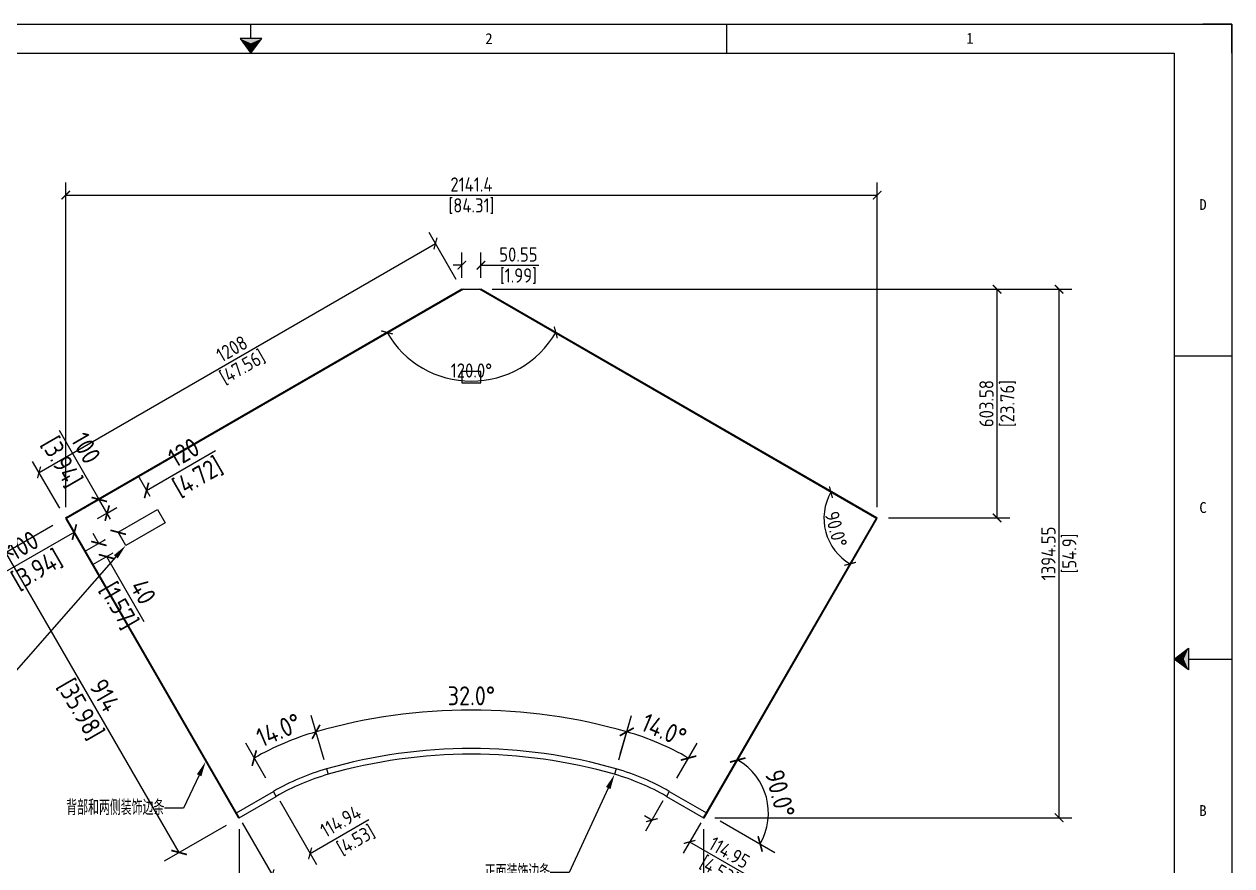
# Model space of a CAD drawing. Header units: millimetres. Extents: x -8883 to 24658, y -3888 to 19148.
# Drawn here: x 1654 to 4841, y 10943 to 13163 of the extents above; entities that cross this region are included whole.
import ezdxf
from ezdxf import colors
from ezdxf.entities.mleader import LeaderData, LeaderLine
from ezdxf.enums import TextEntityAlignment as Align
from ezdxf.math import Vec2, Vec3

# ---------------------------------------------------------------- set-up
doc = ezdxf.new("R2010")
doc.units = ezdxf.units.MM
doc.header["$MEASUREMENT"] = 0
doc.linetypes.add('DOT', pattern=[0.2, 0.1, -0.1])
for name, color, linetype in [('DIM', 254, 'Continuous'), ('print', 30, 'Continuous'), ('TITLEBLOCK', 7, 'Continuous'), ('WORKSURFACE', 7, 'Continuous')]:
    doc.layers.add(name, color=color, linetype=linetype)
doc.styles.add('Dartop', font='')
doc.styles.add('Dartop Text Style', font='gbenor.shx', dxfattribs={"bigfont": 'gbcbig.shx'})
doc.styles.get('Dartop').set_extended_font_data('FangSong_GB2312')
doc.dimstyles.new('Dartop DIM Style', dxfattribs={"dimscale": 20, "dimtxt": 2.5, "dimasz": 1.5, "dimexe": 2.25, "dimexo": 2, "dimtad": 1, "dimdsep": 46, "dimtxsty": 'Dartop Text Style', "dimblk": 'ARCHTICK', "dimcen": 0.09, "dimadec": 1, "dimazin": 0, "dimtfac": 1, "dimtofl": 0, "dimtmove": 0, "dimatfit": 1, "dimfxl": 1, "dimtolj": 1, "dimtzin": 0, "dimarcsym": 0})

# ---------------------------------------------------------------- blocks, each defined once
blk = doc.blocks.new('*U139')
at = {"color": 254, "linetype": 'Continuous', "extrusion": (0, 0, -1)}
for points in [[(-33.167, 11), (-33, 11), (-33.25, 11.188)], [(-33.167, 11), (-33.25, 11.188), (-33.25, 10.812)], [(-33.167, 11), (-33.25, 10.812), (-33, 11)]]:
    blk.add_solid(points, dxfattribs=at)
blk = doc.blocks.new('*U141')
at = {"color": 254, "linetype": 'Continuous'}
for points in [[(17, 21.667), (17.188, 21.75), (16.812, 21.75)], [(17, 21.667), (16.812, 21.75), (17, 21.5)], [(17, 21.667), (17, 21.5), (17.188, 21.75)]]:
    blk.add_solid(points, dxfattribs=at)
blk = doc.blocks.new('_ArchTick')
at = {"color": 0, "linetype": 'ByBlock', "const_width": 0.15}
blk.add_lwpolyline([(-0.5, -0.5), (0.5, 0.5)], dxfattribs=at)
blk = doc.blocks.new('*D142')
at = {"layer": 'Defpoints', "color": 0, "transparency": 16777216}
for p in [(3905, 12712.2), (1763.6, 11859.2), (3905, 11859.2)]:
    blk.add_point(p, dxfattribs=at)
at = {"layer": 'DIM', "color": 0, "lineweight": -2, "transparency": 16777216}
for p, q in [((1763.6, 11889.2), (1763.6, 12746)), ((3905, 11889.2), (3905, 12746)), ((1763.6, 12712.2), (3905, 12712.2))]:
    blk.add_line(p, q, dxfattribs=at)
at = {"layer": 'DIM', "color": 0, "lineweight": -2, "transparency": 16777216, "xscale": 22.5, "yscale": 22.5, "zscale": 22.5, "rotation": 180}
blk.add_blockref('_ArchTick', (1763.6, 12712.2), dxfattribs=at)
at = {"layer": 'DIM', "color": 0, "lineweight": -2, "transparency": 16777216, "xscale": 22.5, "yscale": 22.5, "zscale": 22.5}
blk.add_blockref('_ArchTick', (3905, 12712.2), dxfattribs=at)
at = {"layer": 'DIM', "color": 0, "transparency": 16777216, "char_height": 37.5, "attachment_point": 5, "style": 'Dartop Text Style'}
for s, insert in [('\\A1;2141.4', (2834.3, 12740.3)), ('\\A1;[84.31]', (2834.3, 12683.3))]:
    blk.add_mtext(s, dxfattribs=dict(at, insert=insert))
blk = doc.blocks.new('*D143')
at = {"layer": 'Defpoints', "color": 0, "transparency": 16777216}
for p in [(2739.4, 12584.6), (2809, 12464), (1762.8, 11860)]:
    blk.add_point(p, dxfattribs=at)
at = {"layer": 'DIM', "color": 0, "lineweight": -2, "transparency": 16777216}
for p, q in [((2794, 12490), (2722.5, 12613.8)), ((1693.2, 11980.6), (2739.4, 12584.6)), ((1747.8, 11886), (1676.3, 12009.8))]:
    blk.add_line(p, q, dxfattribs=at)
at = {"layer": 'DIM', "color": 0, "lineweight": -2, "transparency": 16777216, "xscale": 22.5, "yscale": 22.5, "zscale": 22.5}
for p, rotation in [((2739.4, 12584.6), 30.00031316984804), ((1693.2, 11980.6), 210.000313169848)]:
    blk.add_blockref('_ArchTick', p, dxfattribs=dict(at, rotation=rotation))
at = {"layer": 'DIM', "color": 0, "transparency": 16777216, "char_height": 37.5, "attachment_point": 5, "rotation": 30.0003, "style": 'Dartop Text Style'}
for s, insert in [('\\A1;1208', (2202.2, 12306.9)), ('\\A1;[47.56]', (2230.7, 12257.5))]:
    blk.add_mtext(s, dxfattribs=dict(at, insert=insert))
blk = doc.blocks.new('*D146')
at = {"layer": 'Defpoints', "color": 0, "transparency": 16777216}
for p in [(2859.5, 12527.3), (2809, 12464), (2859.5, 12464)]:
    blk.add_point(p, dxfattribs=at)
at = {"layer": 'DIM', "color": 0, "lineweight": -2, "transparency": 16777216}
for p, q in [((2809, 12494), (2809, 12561.1)), ((2859.5, 12494), (2859.5, 12561.1)), ((2809, 12527.3), (2786.5, 12527.3)), ((2859.5, 12527.3), (3012.1, 12527.3))]:
    blk.add_line(p, q, dxfattribs=at)
at = {"layer": 'DIM', "color": 0, "lineweight": -2, "transparency": 16777216, "xscale": 22.5, "yscale": 22.5, "zscale": 22.5}
blk.add_blockref('_ArchTick', (2809, 12527.3), dxfattribs=at)
at = {"layer": 'DIM', "color": 0, "lineweight": -2, "transparency": 16777216, "xscale": 22.5, "yscale": 22.5, "zscale": 22.5, "rotation": 180}
blk.add_blockref('_ArchTick', (2859.5, 12527.3), dxfattribs=at)
at = {"layer": 'DIM', "color": 0, "transparency": 16777216, "char_height": 37.5, "attachment_point": 5, "style": 'Dartop Text Style'}
for s, insert in [('\\A1;50.55', (2958.3, 12555.5)), ('\\A1;[1.99]', (2958.3, 12498.4))]:
    blk.add_mtext(s, dxfattribs=dict(at, insert=insert))
blk = doc.blocks.new('*D147')
at = {"layer": 'Defpoints', "color": 0, "transparency": 16777216}
for p in [(2809, 12464), (2859.5, 12464), (2746.3, 12236.8), (1764.6, 11861), (3904, 11861)]:
    blk.add_point(p, dxfattribs=at)
at = {"layer": 'DIM', "color": 0, "lineweight": -2, "transparency": 16777216}
blk.add_arc((2834.3, 12478.6), 257.2, 210, 330, dxfattribs=at)
at = {"layer": 'DIM', "color": 0, "lineweight": -2, "transparency": 16777216, "xscale": 22.5, "yscale": 22.5, "zscale": 22.5}
for p, rotation in [((2611.5, 12350), 119.999999999983), ((3057, 12350), 59.99999960869351)]:
    blk.add_blockref('_ArchTick', p, dxfattribs=dict(at, rotation=rotation))
at = {"layer": 'DIM', "color": 0, "transparency": 16777216, "insert": (2834.3, 12249.5), "char_height": 37.5, "attachment_point": 5, "rotation": 360, "style": 'Dartop Text Style'}
blk.add_mtext('\\A1;120.0°', dxfattribs=at)
blk = doc.blocks.new('*D148')
at = {"layer": 'Defpoints', "color": 0, "transparency": 16777216}
for p in [(2313.6, 11139.9), (2214.1, 11082.4), (2408.6, 10975.4)]:
    blk.add_point(p, dxfattribs=at)
at = {"layer": 'DIM', "color": 0, "lineweight": -2, "transparency": 16777216}
for p, q in [((2328.6, 11113.9), (2425.5, 10946.1)), ((2408.6, 10975.4), (2563.9, 11065.1)), ((2229.1, 11056.4), (2325.9, 10888.7)), ((2309.1, 10917.9), (2289.6, 10906.7))]:
    blk.add_line(p, q, dxfattribs=at)
at = {"layer": 'DIM', "color": 0, "lineweight": -2, "transparency": 16777216, "xscale": 22.5, "yscale": 22.5, "zscale": 22.5}
for p, rotation in [((2408.6, 10975.4), 209.9999999996959), ((2309.1, 10917.9), 29.9999999996959)]:
    blk.add_blockref('_ArchTick', p, dxfattribs=dict(at, rotation=rotation))
at = {"layer": 'DIM', "color": 0, "transparency": 16777216, "insert": (2505.7, 11031.5), "char_height": 37.5, "attachment_point": 5, "rotation": 30, "style": 'Dartop Text Style'}
blk.add_mtext('\\A1;114.94\\P [4.53]', dxfattribs=at)
blk = doc.blocks.new('*D149')
at = {"layer": 'Defpoints', "color": 0, "transparency": 16777216}
for p in [(3354.9, 11139.9), (3454.4, 11082.4), (3410.1, 11005.7)]:
    blk.add_point(p, dxfattribs=at)
at = {"layer": 'DIM', "color": 0, "lineweight": -2, "transparency": 16777216}
for p, q in [((3339.9, 11113.9), (3293.7, 11033.9)), ((3310.6, 11063.1), (3291.1, 11074.4)), ((3439.4, 11056.4), (3393.3, 10976.4)), ((3410.1, 11005.7), (3553.2, 10923.1))]:
    blk.add_line(p, q, dxfattribs=at)
at = {"layer": 'DIM', "color": 0, "lineweight": -2, "transparency": 16777216, "xscale": 22.5, "yscale": 22.5, "zscale": 22.5}
for p, rotation in [((3310.6, 11063.1), 329.999341598041), ((3410.1, 11005.7), 149.999341598041)]:
    blk.add_blockref('_ArchTick', p, dxfattribs=dict(at, rotation=rotation))
at = {"layer": 'DIM', "color": 0, "transparency": 16777216, "char_height": 37.5, "attachment_point": 5, "rotation": 329.9993, "style": 'Dartop Text Style'}
for s, insert in [('\\A1;114.95', (3515.2, 10977.5)), ('\\A1;[4.53]', (3486.7, 10928.1))]:
    blk.add_mtext(s, dxfattribs=dict(at, insert=insert))
blk = doc.blocks.new('*D150')
at = {"layer": 'Defpoints', "color": 0, "transparency": 16777216}
for p in [(2859.5, 12464), (4385.3, 12464), (3447, 11069.4)]:
    blk.add_point(p, dxfattribs=at)
at = {"layer": 'DIM', "color": 0, "lineweight": -2, "transparency": 16777216}
for p, q in [((2889.5, 12464), (4419.1, 12464)), ((4385.3, 11069.4), (4385.3, 12464)), ((3477, 11069.4), (4419.1, 11069.4))]:
    blk.add_line(p, q, dxfattribs=at)
at = {"layer": 'DIM', "color": 0, "lineweight": -2, "transparency": 16777216, "xscale": 22.5, "yscale": 22.5, "zscale": 22.5}
for p, rotation in [((4385.3, 12464), 90), ((4385.3, 11069.4), 270)]:
    blk.add_blockref('_ArchTick', p, dxfattribs=dict(at, rotation=rotation))
at = {"layer": 'DIM', "color": 0, "transparency": 16777216, "char_height": 37.5, "attachment_point": 5, "rotation": 90, "style": 'Dartop Text Style'}
for s, insert in [('\\A1;1394.55', (4357.2, 11766.7)), ('\\A1;[54.9]', (4414.2, 11766.7))]:
    blk.add_mtext(s, dxfattribs=dict(at, insert=insert))
blk = doc.blocks.new('*D144')
at = {"layer": 'Defpoints', "color": 0, "transparency": 16777216}
for p in [(2221.6, 11069.4), (3447, 11069.4), (3447, 10827.4)]:
    blk.add_point(p, dxfattribs=at)
at = {"layer": 'DIM', "color": 0, "lineweight": -2, "transparency": 16777216}
for p, q in [((2221.6, 11039.4), (2221.6, 10793.7)), ((3447, 11039.4), (3447, 10793.7)), ((2221.6, 10827.4), (3447, 10827.4))]:
    blk.add_line(p, q, dxfattribs=at)
at = {"layer": 'DIM', "color": 0, "lineweight": -2, "transparency": 16777216, "xscale": 22.5, "yscale": 22.5, "zscale": 22.5, "rotation": 180}
blk.add_blockref('_ArchTick', (2221.6, 10827.4), dxfattribs=at)
at = {"layer": 'DIM', "color": 0, "lineweight": -2, "transparency": 16777216, "xscale": 22.5, "yscale": 22.5, "zscale": 22.5}
blk.add_blockref('_ArchTick', (3447, 10827.4), dxfattribs=at)
at = {"layer": 'DIM', "color": 0, "transparency": 16777216, "char_height": 37.5, "attachment_point": 5, "style": 'Dartop Text Style'}
for s, insert in [('\\A1;1225.4', (2834.3, 10855.6)), ('\\A1;[48.24]', (2834.3, 10798.5))]:
    blk.add_mtext(s, dxfattribs=dict(at, insert=insert))
blk = doc.blocks.new('*D145')
at = {"layer": 'Defpoints', "color": 0, "transparency": 16777216}
for p in [(3905, 12464), (4221.7, 12464), (3905, 11860.4)]:
    blk.add_point(p, dxfattribs=at)
at = {"layer": 'DIM', "color": 0, "lineweight": -2, "transparency": 16777216}
for p, q in [((3935, 12464), (4255.4, 12464)), ((4221.7, 11860.4), (4221.7, 12464)), ((3935, 11860.4), (4255.4, 11860.4))]:
    blk.add_line(p, q, dxfattribs=at)
at = {"layer": 'DIM', "color": 0, "lineweight": -2, "transparency": 16777216, "xscale": 22.5, "yscale": 22.5, "zscale": 22.5}
for p, rotation in [((4221.7, 12464), 90), ((4221.7, 11860.4), 270)]:
    blk.add_blockref('_ArchTick', p, dxfattribs=dict(at, rotation=rotation))
at = {"layer": 'DIM', "color": 0, "transparency": 16777216, "char_height": 37.5, "attachment_point": 5, "rotation": 90, "style": 'Dartop Text Style'}
for s, insert in [('\\A1;603.58', (4193.6, 12162.2)), ('\\A1;[23.76]', (4250.6, 12162.2))]:
    blk.add_mtext(s, dxfattribs=dict(at, insert=insert))
blk = doc.blocks.new('*D151')
at = {"layer": 'Defpoints', "color": 0, "transparency": 16777216}
for p in [(2855.5, 12464), (3764.6, 11859.2), (3904, 11861), (3904.7, 11858.2), (3447, 11069.4)]:
    blk.add_point(p, dxfattribs=at)
at = {"layer": 'DIM', "color": 0, "lineweight": -2, "transparency": 16777216}
blk.add_arc((3903, 11859.2), 138.3, 149.9997, 240.0004, dxfattribs=at)
at = {"layer": 'DIM', "color": 0, "lineweight": -2, "transparency": 16777216, "xscale": 22.5, "yscale": 22.5, "zscale": 22.5}
for p, rotation in [((3783.2, 11928.4), 59.99972240551737), ((3833.8, 11739.4), 330.0004137334756)]:
    blk.add_blockref('_ArchTick', p, dxfattribs=dict(at, rotation=rotation))
at = {"layer": 'DIM', "color": 0, "transparency": 16777216, "insert": (3796.5, 11830.7), "char_height": 37.5, "attachment_point": 5, "rotation": 285.0001, "style": 'Dartop Text Style'}
blk.add_mtext('\\A1;90.0°', dxfattribs=at)
blk = doc.blocks.new('*D152')
at = {"layer": 'Defpoints', "color": 0, "transparency": 16777216}
for p in [(2972.5, 11347.3), (2456.4, 11184), (3212.2, 11184), (2834.3, 9865.1)]:
    blk.add_point(p, dxfattribs=at)
at = {"layer": 'DIM', "color": 0, "lineweight": -2, "transparency": 16777216}
for p, q in [((2445.3, 11222.5), (2411.8, 11339.4)), ((3223.2, 11222.5), (3256.7, 11339.4))]:
    blk.add_line(p, q, dxfattribs=at)
blk.add_arc((2834.3, 9865.1), 1488.6, 74.0117, 105.9883, dxfattribs=at)
at = {"layer": 'DIM', "color": 0, "lineweight": -2, "transparency": 16777216, "xscale": 30, "yscale": 30, "zscale": 30}
for p, rotation in [((2424.2, 11296.1), 195.9883067534442), ((3244.3, 11296.1), 344.0116932465558)]:
    blk.add_blockref('_ArchTick', p, dxfattribs=dict(at, rotation=rotation))
at = {"layer": 'DIM', "color": 0, "transparency": 16777216, "insert": (2834.3, 11391.2), "char_height": 50, "attachment_point": 5, "style": 'Dartop Text Style'}
blk.add_mtext('\\A1;32.0°', dxfattribs=at)
blk = doc.blocks.new('*D153')
at = {"layer": 'Defpoints', "color": 0, "transparency": 16777216}
for p in [(2368, 11277.5), (2452.2, 11198.4), (2311.9, 11138.9), (2624.4, 10597.6)]:
    blk.add_point(p, dxfattribs=at)
at = {"layer": 'DIM', "color": 0, "lineweight": -2, "transparency": 16777216}
for p, q in [((2441.2, 11236.9), (2411.8, 11339.4)), ((2291.9, 11173.5), (2238.6, 11265.8))]:
    blk.add_line(p, q, dxfattribs=at)
blk.add_arc((2624.4, 10597.6), 726.6, 105.9883, 120, dxfattribs=at)
at = {"layer": 'DIM', "color": 0, "lineweight": -2, "transparency": 16777216, "xscale": 30, "yscale": 30, "zscale": 30}
for p, rotation in [((2424.2, 11296.1), 15.98830675344415), ((2261.1, 11226.9), 209.9999999999789)]:
    blk.add_blockref('_ArchTick', p, dxfattribs=dict(at, rotation=rotation))
at = {"layer": 'DIM', "color": 0, "transparency": 16777216, "insert": (2325.9, 11301), "char_height": 50, "attachment_point": 5, "rotation": 22.9942, "style": 'Dartop Text Style'}
blk.add_mtext('\\A1;14.0°', dxfattribs=at)
blk = doc.blocks.new('*D154')
at = {"layer": 'Defpoints', "color": 0, "transparency": 16777216}
for p in [(3355, 11254.4), (3216.3, 11198.4), (3356.6, 11138.9), (3044.1, 10597.6)]:
    blk.add_point(p, dxfattribs=at)
at = {"layer": 'DIM', "color": 0, "lineweight": -2, "transparency": 16777216}
for p, q in [((3227.3, 11236.9), (3256.7, 11339.4)), ((3376.6, 11173.5), (3429.9, 11265.8))]:
    blk.add_line(p, q, dxfattribs=at)
blk.add_arc((3044.1, 10597.6), 726.6, 60, 74.0117, dxfattribs=at)
at = {"layer": 'DIM', "color": 0, "lineweight": -2, "transparency": 16777216, "xscale": 30, "yscale": 30, "zscale": 30}
for p, rotation in [((3244.3, 11296.1), 164.0116932465558), ((3407.4, 11226.9), 330.000000000021)]:
    blk.add_blockref('_ArchTick', p, dxfattribs=dict(at, rotation=rotation))
at = {"layer": 'DIM', "color": 0, "transparency": 16777216, "insert": (3342.6, 11301), "char_height": 50, "attachment_point": 5, "rotation": 337.0058, "style": 'Dartop Text Style'}
blk.add_mtext('\\A1;14.0°', dxfattribs=at)
blk = doc.blocks.new('*D155')
at = {"layer": 'Defpoints', "color": 0, "transparency": 16777216}
for p in [(3904.7, 11858.2), (3356.6, 11138.9), (3449.7, 11070.2), (3454.4, 11082.4), (3618.2, 11081.4)]:
    blk.add_point(p, dxfattribs=at)
at = {"layer": 'DIM', "color": 0, "lineweight": -2, "transparency": 16777216}
blk.add_line((3490.8, 11061.4), (3635.4, 10977.9), dxfattribs=at)
blk.add_arc((3456.2, 11081.4), 162, 330, 60, dxfattribs=at)
at = {"layer": 'DIM', "color": 0, "lineweight": -2, "transparency": 16777216, "xscale": 30, "yscale": 30, "zscale": 30}
for p, rotation in [((3537.2, 11221.7), 150.0000000000303), ((3596.4, 11000.4), 239.9999999998914)]:
    blk.add_blockref('_ArchTick', p, dxfattribs=dict(at, rotation=rotation))
at = {"layer": 'DIM', "color": 0, "transparency": 16777216, "insert": (3648.9, 11133), "char_height": 50, "attachment_point": 5, "rotation": 285, "style": 'Dartop Text Style'}
blk.add_mtext('\\A1;90.0°', dxfattribs=at)
blk = doc.blocks.new('*D156')
at = {"layer": 'Defpoints', "color": 0, "transparency": 16777216}
for p in [(1764.6, 11861), (1605.8, 11769.3), (2221.6, 11069.4)]:
    blk.add_point(p, dxfattribs=at)
at = {"layer": 'DIM', "color": 0, "lineweight": -2, "transparency": 16777216}
for p, q in [((1729.9, 11841), (1566.8, 11746.8)), ((2062.8, 10977.8), (1605.8, 11769.3)), ((2186.9, 11049.4), (2023.8, 10955.3))]:
    blk.add_line(p, q, dxfattribs=at)
at = {"layer": 'DIM', "color": 0, "lineweight": -2, "transparency": 16777216, "xscale": 30, "yscale": 30, "zscale": 30}
for p, rotation in [((1605.8, 11769.3), 119.9995862668452), ((2062.8, 10977.8), 299.9995862668452)]:
    blk.add_blockref('_ArchTick', p, dxfattribs=dict(at, rotation=rotation))
at = {"layer": 'DIM', "color": 0, "transparency": 16777216, "char_height": 50, "attachment_point": 5, "rotation": 299.9996, "style": 'Dartop Text Style'}
for s, insert in [('\\A1;[35.98]', (1800.9, 11354.3)), ('\\A1;914', (1866.8, 11392.3))]:
    blk.add_mtext(s, dxfattribs=dict(at, insert=insert))
blk = doc.blocks.new('*D157')
at = {"layer": 'Defpoints', "color": 0, "transparency": 16777216}
for p in [(1976.9, 11933.2), (2006.1, 11882.6), (1902.2, 11822.6)]:
    blk.add_point(p, dxfattribs=at)
at = {"layer": 'DIM', "color": 0, "lineweight": -2, "transparency": 16777216}
for p, q in [((1976.9, 11933.2), (2158.7, 12038.2)), ((1986.1, 11917.3), (1954.4, 11972.2)), ((1882.2, 11857.3), (1850.5, 11912.2)), ((1873, 11873.2), (1847, 11858.2))]:
    blk.add_line(p, q, dxfattribs=at)
at = {"layer": 'DIM', "color": 0, "lineweight": -2, "transparency": 16777216, "xscale": 30, "yscale": 30, "zscale": 30}
for p, rotation in [((1976.9, 11933.2), 210), ((1873, 11873.2), 29.99999999999997)]:
    blk.add_blockref('_ArchTick', p, dxfattribs=dict(at, rotation=rotation))
at = {"layer": 'DIM', "color": 0, "transparency": 16777216, "char_height": 50, "attachment_point": 5, "rotation": 30, "style": 'Dartop Text Style'}
for s, insert in [('\\A1;120', (2075, 12033.2)), ('\\A1;[4.72]', (2113.1, 11967.4))]:
    blk.add_mtext(s, dxfattribs=dict(at, insert=insert))
blk = doc.blocks.new('*D158')
at = {"layer": 'Defpoints', "color": 0, "transparency": 16777216}
for p in [(1786.4, 11823.2), (1902.2, 11822.6), (1815.6, 11772.6)]:
    blk.add_point(p, dxfattribs=at)
at = {"layer": 'DIM', "color": 0, "lineweight": -2, "transparency": 16777216}
for p, q in [((1882.2, 11857.3), (1850.5, 11912.2)), ((1795.6, 11807.3), (1763.9, 11862.2)), ((1873, 11873.2), (1898.9, 11888.2)), ((1786.4, 11823.2), (1604.4, 11718.2))]:
    blk.add_line(p, q, dxfattribs=at)
at = {"layer": 'DIM', "color": 0, "lineweight": -2, "transparency": 16777216, "xscale": 30, "yscale": 30, "zscale": 30}
for p, rotation in [((1873, 11873.2), 209.9995862668455), ((1786.4, 11823.2), 29.99958626684549)]:
    blk.add_blockref('_ArchTick', p, dxfattribs=dict(at, rotation=rotation))
at = {"layer": 'DIM', "color": 0, "transparency": 16777216, "char_height": 50, "attachment_point": 5, "rotation": 29.9996, "style": 'Dartop Text Style'}
for s, insert in [('\\A1;100', (1650.6, 11788.2)), ('\\A1;[3.94]', (1688.7, 11722.3))]:
    blk.add_mtext(s, dxfattribs=dict(at, insert=insert))
blk = doc.blocks.new('*D159')
at = {"layer": 'Defpoints', "color": 0, "transparency": 16777216}
for p in [(1902.2, 11822.6), (1922.2, 11788), (1871.1, 11758.5)]:
    blk.add_point(p, dxfattribs=at)
at = {"layer": 'DIM', "color": 0, "lineweight": -2, "transparency": 16777216}
for p, q in [((1867.5, 11802.6), (1812.1, 11770.7)), ((1851.1, 11793.2), (1836.1, 11819.1)), ((1887.5, 11768), (1832.1, 11736)), ((1871.1, 11758.5), (1969.9, 11587.5))]:
    blk.add_line(p, q, dxfattribs=at)
at = {"layer": 'DIM', "color": 0, "lineweight": -2, "transparency": 16777216, "xscale": 30, "yscale": 30, "zscale": 30}
for p, rotation in [((1851.1, 11793.2), 299.9999999999998), ((1871.1, 11758.5), 119.9999999999999)]:
    blk.add_blockref('_ArchTick', p, dxfattribs=dict(at, rotation=rotation))
at = {"layer": 'DIM', "color": 0, "transparency": 16777216, "char_height": 50, "attachment_point": 5, "rotation": 300, "style": 'Dartop Text Style'}
for s, insert in [('\\A1;[1.57]', (1902.1, 11627.8)), ('\\A1;40', (1968, 11665.8))]:
    blk.add_mtext(s, dxfattribs=dict(at, insert=insert))
blk = doc.blocks.new('*D160')
at = {"layer": 'Defpoints', "color": 0, "transparency": 16777216}
for p in [(1852.2, 11909.2), (1852.2, 11909.2), (1902.2, 11822.6)]:
    blk.add_point(p, dxfattribs=at)
at = {"layer": 'DIM', "color": 0, "lineweight": -2, "transparency": 16777216}
for p, q in [((1852.2, 11909.2), (1747.1, 12091.2)), ((1817.5, 11889.2), (1813.2, 11886.7)), ((1867.5, 11802.6), (1863.2, 11800.1)), ((1902.2, 11822.6), (1917.2, 11796.7))]:
    blk.add_line(p, q, dxfattribs=at)
at = {"layer": 'DIM', "color": 0, "lineweight": -2, "transparency": 16777216, "xscale": 30, "yscale": 30, "zscale": 30}
for p, rotation in [((1852.2, 11909.2), 299.9999999999999), ((1902.2, 11822.6), 120)]:
    blk.add_blockref('_ArchTick', p, dxfattribs=dict(at, rotation=rotation))
at = {"layer": 'DIM', "color": 0, "transparency": 16777216, "char_height": 50, "attachment_point": 5, "rotation": 300, "style": 'Dartop Text Style'}
for s, insert in [('\\A1;100', (1817.1, 12045)), ('\\A1;[3.94]', (1751.3, 12007))]:
    blk.add_mtext(s, dxfattribs=dict(at, insert=insert))

msp = doc.modelspace()

# ---------------------------------------------------------------- linework, layer by layer
at = {"layer": 'DIM'}
for p, q in [((2452.235, 11198.416), (2456.356, 11184.034)), ((3216.287, 11198.416), (3212.166, 11184.034)), ((2319.375, 11125.905), (2311.894, 11138.861)), ((3356.627, 11138.861), (3349.147, 11125.905))]:
    msp.add_line(p, q, dxfattribs=at)
msp.add_lwpolyline([(2809.427, 12246.961), (2809.427, 12216.961), (2859.094, 12216.961), (2859.094, 12246.961)], close=True, dxfattribs=at)
at = {"layer": 'print'}
msp.add_lwpolyline([(3.903, 13163.393), (4841.283, 13163.393), (4841.283, 9813.038), (3.903, 9813.038)], close=True, dxfattribs=at)
at = {"layer": 'TITLEBLOCK', "color": 0, "linetype": 'DOT'}
for p, q in [((3.903, 13163.393), (4765.139, 13163.393)), ((4841.283, 13087.248), (4841.283, 9889.183))]:
    msp.add_line(p, q, dxfattribs=at)
at = {"layer": 'TITLEBLOCK', "color": 0}
for p, q in [((2252.373, 13125.32), (2252.373, 13163.393)), ((3508.756, 13087.248), (3508.756, 13163.393)), ((4841.283, 13163.393), (4765.139, 13163.393)), ((4841.283, 13087.248), (4841.283, 13163.393)), ((156.192, 13087.248), (4688.994, 13087.248)), ((4688.994, 13087.248), (4688.994, 9889.183)), ((4841.283, 12287.732), (4688.994, 12287.732)), ((4727.066, 11488.215), (4841.283, 11488.215))]:
    msp.add_line(p, q, dxfattribs=at)
for points in [[(2252.373, 13087.248), (2280.927, 13125.32), (2223.819, 13125.32), (2252.373, 13087.248)], [(4688.994, 11488.215), (4727.066, 11516.77), (4727.066, 11459.661), (4688.994, 11488.215)]]:
    msp.add_lwpolyline(points, close=True, dxfattribs=at)
at = {"layer": 'WORKSURFACE', "color": 7, "linetype": 'Continuous'}
for p, q in [((2813.001, 12463.98), (1763.832, 11858.242)), ((2808.988, 12463.98), (1764.561, 11860.98)), ((2808.988, 12463.98), (2859.534, 12463.98)), ((3904.69, 11858.243), (2855.534, 12463.98)), ((3903.96, 11860.98), (2859.534, 12463.98)), ((1763.829, 11858.248), (2218.829, 11070.165)), ((1764.567, 11860.983), (2221.561, 11069.433)), ((3446.96, 11069.433), (3903.954, 11860.982)), ((3449.693, 11070.165), (3904.693, 11858.248)), ((2214.087, 11082.392), (2311.894, 11138.861)), ((2221.561, 11069.433), (2319.375, 11125.905)), ((3349.147, 11125.905), (3446.96, 11069.433)), ((3356.627, 11138.861), (3454.441, 11082.389))]:
    msp.add_line(p, q, dxfattribs=at)
at = {"layer": 'WORKSURFACE'}
msp.add_lwpolyline([(1902.173, 11822.643), (2006.096, 11882.643), (2026.096, 11848.002), (1922.173, 11788.002)], close=True, dxfattribs=at)
at = {"layer": 'WORKSURFACE', "color": 7, "linetype": 'Continuous'}
for centre, radius, start, end in [((1765.561, 11859.248), 2, 120, 210), ((3902.96, 11859.248), 2, 330, 60), ((2834.261, 9865.105), 1386.961, 74.011693, 105.988307), ((2834.261, 9865.105), 1372, 74.011693, 105.988307), ((2624.375, 10597.63), 624.961, 105.988307, 120), ((3044.147, 10597.63), 624.961, 60, 74.011693), ((2624.375, 10597.63), 610, 105.988307, 120), ((3044.147, 10597.63), 610, 60, 74.011693), ((2220.561, 11071.165), 2, 210, 300), ((3447.96, 11071.165), 2, 240, 330)]:
    msp.add_arc(centre, radius, start, end, dxfattribs=at)

# ---------------------------------------------------------------- block references
at = {"layer": 'TITLEBLOCK', "color": 0, "linetype": 'Continuous', "xscale": 152.2888407109637, "yscale": 152.2888407109637, "zscale": 152.2888407109637}
for name in ['*U141', '*U139']:
    msp.add_blockref(name, (-336.538, 9813.038), dxfattribs=at)

# ---------------------------------------------------------------- texts
at = {"layer": 'TITLEBLOCK', "color": 0, "style": 'Dartop'}
for s, p in [('2', (2880.564, 13125.32)), ('1', (4149.963, 13126.226)), ('D', (4765.139, 12687.49)), ('C', (4765.139, 11887.974)), ('B', (4765.139, 11088.457))]:
    msp.add_text(s, height=28.554, dxfattribs=at).set_placement(p, align=Align.MIDDLE_CENTER)

# ---------------------------------------------------------------- dimensions: what is measured, and where the dimension line sits
at = {"layer": 'DIM'}
for p1, p2, distance, override, picture, middle in [((1763.561, 11859.248), (3904.96, 11859.248), 852.972, {"dimscale": 15, "dimpost": '\\X'}, '*D142', (2834.261, 12712.219)), ((1762.83, 11859.972), (2808.988, 12463.98), 139.261, {"dimscale": 15, "dimpost": '\\X'}, '*D143', (2216.277, 12282.579)), ((2808.988, 12463.98), (2859.534, 12463.98), 63.346, {"dimscale": 15, "dimpost": '\\X'}, '*D146', (2958.306, 12527.326)), ((1902.173, 11822.643), (1852.173, 11909.245), 0, {"dimpost": '\\X'}, '*D160', (1784.636, 12026.222)), ((1902.173, 11822.643), (2006.096, 11882.643), 58.423, {"dimpost": '\\X'}, '*D157', (2093.797, 12000.739)), ((1902.173, 11822.643), (1815.569, 11772.643), -58.423, {"dimpost": '\\X'}, '*D158', (1669.381, 11755.704)), ((2221.561, 11069.433), (1764.567, 11860.983), 183.337, {"dimpost": '\\X'}, '*D156', (1834.289, 11373.541)), ((1902.173, 11822.643), (1922.173, 11788.002), -58.959, {"dimpost": '\\X'}, '*D159', (1935.487, 11647.021)), ((3354.896, 11139.863), (3454.441, 11082.389), -88.589, {"dimscale": 15, "dimpost": '\\X'}, '*D149', (3501.144, 10953.13))]:
    dim = msp.add_aligned_dim(p1=p1, p2=p2, distance=distance, dimstyle='Dartop DIM Style', override=override, dxfattribs=at)
    dim.commit()
    dim.dimension.update_dxf_attribs({"geometry": picture, "text_midpoint": middle})
for base, line1, line2, override, picture, middle in [((2746.281, 12236.849), ((3903.96, 11860.98), (2859.534, 12463.98)), ((2808.988, 12463.98), (1764.561, 11860.98)), {"dimscale": 15, "dimpost": '\\X'}, '*D147', (2834.261, 12249.461)), ((3764.621, 11859.246), ((3904.69, 11858.243), (2855.534, 12463.98)), ((3446.96, 11069.433), (3903.954, 11860.982)), {"dimscale": 15, "dimpost": '\\X'}, '*D151', (3796.501, 11830.722)), ((3618.15, 11081.389), ((3449.693, 11070.165), (3904.693, 11858.248)), ((3356.627, 11138.861), (3454.441, 11082.389)), {"dimpost": '\\X'}, '*D155', (3648.853, 11133.017))]:
    dim = msp.add_angular_dim_2l(base=base, line1=line1, line2=line2, dimstyle='Dartop DIM Style', override=override, dxfattribs=at)
    dim.commit()
    dim.dimension.update_dxf_attribs({"geometry": picture, "text_midpoint": middle})
for base, p1, p2, picture, middle in [((4385.316, 12463.98), (3446.96, 11069.433), (2859.534, 12463.98), '*D150', (4385.316, 11766.706)), ((4221.679, 12463.98), (3904.96, 11860.402), (3904.96, 12463.98), '*D145', (4221.679, 12162.191))]:
    dim = msp.add_linear_dim(base=base, p1=p1, p2=p2, angle=90, dimstyle='Dartop DIM Style', override={"dimscale": 15, "dimpost": '\\X'}, dxfattribs=at)
    dim.commit()
    dim.dimension.update_dxf_attribs({"geometry": picture, "text_midpoint": middle})
for base, center, p1, p2, picture, middle in [((2972.524, 11347.257), (2834.261, 9865.105), (3212.166, 11184.034), (2456.356, 11184.034), '*D152', (2834.261, 11391.192)), ((2368.033, 11277.495), (2624.375, 10597.63), (2452.235, 11198.416), (2311.894, 11138.861), '*D153', (2325.894, 11301.005)), ((3354.997, 11254.364), (3044.147, 10597.63), (3356.627, 11138.861), (3216.287, 11198.416), '*D154', (3342.627, 11301.005))]:
    dim = msp.add_angular_dim_3p(base=base, center=center, p1=p1, p2=p2, dimstyle='Dartop DIM Style', override={"dimpost": '\\X'}, dxfattribs=at)
    dim.commit()
    dim.dimension.update_dxf_attribs({"geometry": picture, "text_midpoint": middle})
dim = msp.add_linear_dim(base=(2408.591, 10975.378), p1=(2214.087, 11082.392), p2=(2313.626, 11139.861), angle=30, dimstyle='Dartop DIM Style', override={"dimscale": 15, "dimpost": '\\X'}, dxfattribs=at)
dim.commit()
dim.dimension.update_dxf_attribs({"geometry": '*D148', "text_midpoint": (2505.748, 11031.472), "dimtype": 161})
dim = msp.add_linear_dim(base=(3446.96, 10827.445), p1=(2221.561, 11069.433), p2=(3446.96, 11069.433), dimstyle='Dartop DIM Style', override={"dimscale": 15, "dimpost": '\\X'}, dxfattribs=at)
dim.commit()
dim.dimension.update_dxf_attribs({"geometry": '*D144', "text_midpoint": (2834.261, 10827.445)})

# ---------------------------------------------------------------- leaders
ml = msp.add_multileader_mtext('Standard', dxfattribs=at)
ml.set_content('LOGO开孔', color=256, style='Dartop Text Style')
ml.set_leader_properties()
ml.build(insert=Vec2(0, 0))
ml.multileader.update_dxf_attribs({"dogleg_length": 0.36, "arrow_head_size": 40})
ctx = ml.context
ctx.base_point, ctx.char_height, ctx.arrow_head_size, ctx.landing_gap_size, ctx.plane_origin = Vec3(1327.175, 11422.839), 40, 40, 0.09, Vec3(1824.869, 11551.111)
ctx.text_align_type = 2
notes = []
notes.append((ctx, [(0, (1, 1, 0), (1602.094, 11422.839), (-1, 0), 119.935, [(0, [(1922.173, 11788.002)], 0, [])])]))
ctx.mtext.insert, ctx.mtext.alignment, ctx.mtext.flow_direction = Vec3(1482.069, 11444.162), 3, 5
ml = msp.add_multileader_mtext('Standard', dxfattribs=at)
ml.set_content('背部和两侧装饰边条', color=256, style='Dartop Text Style')
ml.set_leader_properties()
ml.build(insert=Vec2(0, 0))
ml.multileader.update_dxf_attribs({"dogleg_length": 0.36, "arrow_head_size": 40})
ctx = ml.context
ctx.base_point, ctx.char_height, ctx.arrow_head_size, ctx.landing_gap_size, ctx.plane_origin = Vec3(1766.326, 11095.042), 40, 40, 0.09, Vec3(2351.52, 11256.28)
ctx.text_align_type = 2
notes.append((ctx, [(0, (1, 1, 0), (2074.451, 11095.042), (-1, 0), 50.298, [(0, [(2132.848, 11217.539)], 0, [])])]))
ctx.mtext.insert, ctx.mtext.alignment, ctx.mtext.flow_direction = Vec3(2024.063, 11116.586), 3, 5
ml = msp.add_multileader_mtext('Standard', dxfattribs=at)
ml.set_content('正面装饰边条', color=256, style='Dartop Text Style')
ml.set_leader_properties()
ml.build(insert=Vec2(0, 0))
ml.multileader.update_dxf_attribs({"dogleg_length": 0.36, "arrow_head_size": 40})
ctx = ml.context
ctx.base_point, ctx.char_height, ctx.arrow_head_size, ctx.landing_gap_size, ctx.plane_origin = Vec3(2871.926, 10924.836), 40, 40, 0.09, Vec3(3437.883, 11534.389)
ctx.text_align_type = 2
notes.append((ctx, [(0, (1, 1, 0), (3092.698, 10924.836), (-1, 0), 50.298, [(0, [(3212.166, 11184.034)], 0, [])])]))
ctx.mtext.insert, ctx.mtext.alignment, ctx.mtext.flow_direction = Vec3(3042.31, 10946.159), 3, 5
for ctx, leaders in notes:
    for number, flags, end, landing, length, lines in leaders:
        leader = LeaderData()
        leader.index, (leader.has_last_leader_line, leader.has_dogleg_vector, leader.attachment_direction) = number, flags
        leader.last_leader_point, leader.dogleg_vector, leader.dogleg_length = Vec3(end), Vec3(landing), length
        for number, points, colour, breaks in lines:
            line = LeaderLine()
            line.index, line.vertices, line.color, line.breaks = number, Vec3.list(points), colors.encode_raw_color(colour), breaks
            leader.lines.append(line)
        ctx.leaders.append(leader)

doc.saveas('drawing.dxf')
